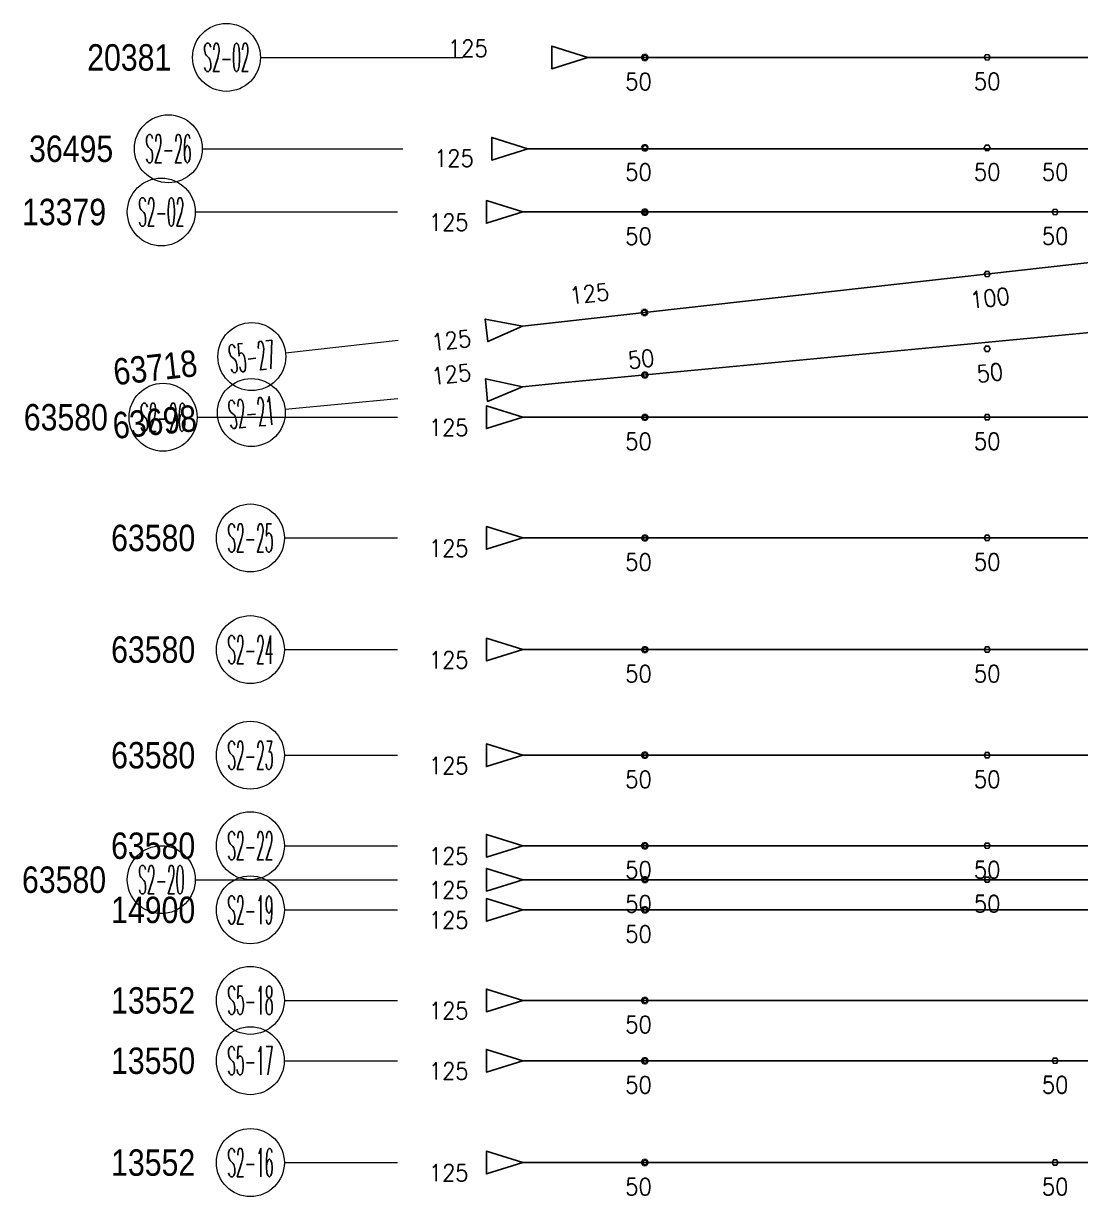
# Model space of a CAD drawing. Header units: millimetres. Extents: x 131700 to 589785, y -24154 to 46087.
# Drawn here: x 374764 to 388773, y 25449 to 40999 of the extents above; entities that cross this region are included whole.
import ezdxf
from ezdxf.enums import TextEntityAlignment as Align

# ---------------------------------------------------------------- set-up
doc = ezdxf.new("R2010")
doc.units = ezdxf.units.MM
doc.layers.get('0').update_dxf_attribs({"lineweight": 20})
doc.layers.add('ARES_TAG', color=3, linetype='Continuous')
doc.layers.add('NDC_S_TENDON', color=10, linetype='Continuous')
doc.layers.add('Current_plane_Column', color=7, linetype='Continuous', true_color=0x4b00ff)
doc.layers.add('NDC_LCAP', color=87, linetype='Continuous', plot=False)
for name, color, linetype, lineweight in [('NDC_S-TENDON', 6, 'Continuous', 35), ('NDC_S_ANNO', 7, 'Continuous', 20), ('NDC_S_DIM', 1, 'Continuous', 15), ('NDC_S_SYMBOL', 1, 'Continuous', 15)]:
    doc.layers.add(name, color=color, linetype=linetype, lineweight=lineweight)
doc.styles.add('ARES_BIGTEXT', font='VHARIALN.TTF')
doc.styles.add('ARES_ROMANS_0.36', font='romans.shx', dxfattribs={"width": 0.36, "bigfont": 'vns.shx'})
doc.styles.add('MtXpl_standard_shx', font='standard.shx')
doc.styles.get("Standard").update_dxf_attribs({"font": 'arial.ttf'})

# ---------------------------------------------------------------- blocks, each defined once
blk = doc.blocks.new('*U587')
at = {"layer": 'NDC_S_SYMBOL', "color": 3}
blk.add_line((-8588, 0), (-7088, 0), dxfattribs=at)
blk.add_circle((-9038, 0), 450, dxfattribs=at)
at = {"layer": 'NDC_S_TENDON'}
for p, q in [((-4909, 0), (-500, 0)), ((-500, 0), (5123, 0)), ((5123, 0), (7992, 0)), ((7992, 0), (8992, 0)), ((8842, -150), (8842, 150))]:
    blk.add_line(p, q, dxfattribs=at)
blk.add_lwpolyline([(-5429, 0), (-5909, 150), (-5909, -150), (-5429, 0), (-4909, 0)], dxfattribs=at)
at = {"layer": 'ARES_TAG', "style": 'ARES_ROMANS_0.36', "width": 0.36}
blk.add_attdef('S3', text='', height=375, dxfattribs=at).set_placement((-9038, 0), align=Align.MIDDLE_CENTER)
at = {"layer": 'NDC_LCAP', "style": 'ARES_BIGTEXT'}
blk.add_attdef('L', text='', height=350, dxfattribs=at).set_placement((-9769, 0), align=Align.MIDDLE_RIGHT)
blk = doc.blocks.new('*U588')
at = {"layer": 'NDC_S_SYMBOL', "color": 3}
blk.add_line((-8588, 0), (-7088, 0), dxfattribs=at)
blk.add_circle((-9038, 0), 450, dxfattribs=at)
at = {"layer": 'NDC_S_TENDON'}
for p, q in [((-4909, 0), (-500, 0)), ((-500, 0), (5123, 0)), ((5123, 0), (6644, 0)), ((6644, 0), (7644, 0)), ((7494, -150), (7494, 150))]:
    blk.add_line(p, q, dxfattribs=at)
blk.add_lwpolyline([(-5429, 0), (-5909, 150), (-5909, -150), (-5429, 0), (-4909, 0)], dxfattribs=at)
at = {"layer": 'ARES_TAG', "style": 'ARES_ROMANS_0.36', "width": 0.36}
blk.add_attdef('S3', text='', height=375, dxfattribs=at).set_placement((-9038, 0), align=Align.MIDDLE_CENTER)
at = {"layer": 'NDC_LCAP', "style": 'ARES_BIGTEXT'}
blk.add_attdef('L', text='', height=350, dxfattribs=at).set_placement((-9769, 0), align=Align.MIDDLE_RIGHT)
blk = doc.blocks.new('*U589')
at = {"layer": 'NDC_S_SYMBOL', "color": 3}
blk.add_line((-8588, 0), (-7088, 0), dxfattribs=at)
blk.add_circle((-9038, 0), 450, dxfattribs=at)
at = {"layer": 'NDC_S_TENDON'}
for p, q in [((-4908, 0), (-500, 0)), ((-500, 0), (5123, 0)), ((5123, 0), (6642, 0)), ((6642, 0), (7642, 0)), ((7492, -150), (7492, 150))]:
    blk.add_line(p, q, dxfattribs=at)
blk.add_lwpolyline([(-5428, 0), (-5908, 150), (-5908, -150), (-5428, 0), (-4908, 0)], dxfattribs=at)
at = {"layer": 'ARES_TAG', "style": 'ARES_ROMANS_0.36', "width": 0.36}
blk.add_attdef('S3', text='', height=375, dxfattribs=at).set_placement((-9038, 0), align=Align.MIDDLE_CENTER)
at = {"layer": 'NDC_LCAP', "style": 'ARES_BIGTEXT'}
blk.add_attdef('L', text='', height=350, dxfattribs=at).set_placement((-9769, 0), align=Align.MIDDLE_RIGHT)
blk = doc.blocks.new('*U590')
at = {"layer": 'NDC_S_SYMBOL', "color": 3}
blk.add_line((-8590, 0), (-7090, 0), dxfattribs=at)
blk.add_circle((-9040, 0), 450, dxfattribs=at)
at = {"layer": 'NDC_S_TENDON'}
for p, q in [((-4911, 0), (-500, 0)), ((-500, 0), (5123, 0)), ((5123, 0), (6642, 0)), ((6642, 0), (7642, 0)), ((7492, -150), (7492, 150))]:
    blk.add_line(p, q, dxfattribs=at)
blk.add_lwpolyline([(-5431, 0), (-5911, 150), (-5911, -150), (-5431, 0), (-4911, 0)], dxfattribs=at)
at = {"layer": 'ARES_TAG', "style": 'ARES_ROMANS_0.36', "width": 0.36}
blk.add_attdef('S3', text='', height=375, dxfattribs=at).set_placement((-9040, 0), align=Align.MIDDLE_CENTER)
at = {"layer": 'NDC_LCAP', "style": 'ARES_BIGTEXT'}
blk.add_attdef('L', text='', height=350, dxfattribs=at).set_placement((-9771, 0), align=Align.MIDDLE_RIGHT)
blk = doc.blocks.new('*U579')
at = {"layer": 'NDC_S_SYMBOL', "color": 3}
blk.add_line((-30863, -1619), (-29372, -1451), dxfattribs=at)
blk.add_circle((-31310, -1669), 450, dxfattribs=at)
at = {"layer": 'NDC_S_TENDON'}
blk.add_line((-27206, -1208), (-16450, 0), dxfattribs=at)
blk.add_lwpolyline([(-27723, -1266), (-28216, -1171), (-28183, -1469), (-27723, -1266), (-27206, -1208)], dxfattribs=at)
at = {"layer": 'ARES_TAG', "style": 'ARES_ROMANS_0.36', "width": 0.36}
blk.add_attdef('S3', text='', height=375, rotation=6.4084, dxfattribs=at).set_placement((-31310, -1669), align=Align.MIDDLE_CENTER)
at = {"layer": 'NDC_LCAP', "style": 'ARES_BIGTEXT'}
blk.add_attdef('L', text='', height=350, rotation=6.4084, dxfattribs=at).set_placement((-32036, -1751), align=Align.MIDDLE_RIGHT)
blk = doc.blocks.new('*U580')
at = {"layer": 'NDC_S_SYMBOL', "color": 3}
blk.add_line((-30868, -1377), (-29374, -1235), dxfattribs=at)
blk.add_circle((-31316, -1420), 450, dxfattribs=at)
at = {"layer": 'NDC_S_TENDON'}
blk.add_line((-27204, -1027), (-16450, 0), dxfattribs=at)
blk.add_lwpolyline([(-27722, -1077), (-28214, -973), (-28186, -1272), (-27722, -1077), (-27204, -1027)], dxfattribs=at)
at = {"layer": 'ARES_TAG', "style": 'ARES_ROMANS_0.36', "width": 0.36}
blk.add_attdef('S3', text='', height=375, rotation=5.4568, dxfattribs=at).set_placement((-31316, -1420), align=Align.MIDDLE_CENTER)
at = {"layer": 'NDC_LCAP', "style": 'ARES_BIGTEXT'}
blk.add_attdef('L', text='', height=350, rotation=5.4568, dxfattribs=at).set_placement((-32043, -1490), align=Align.MIDDLE_RIGHT)
blk = doc.blocks.new('*U577')
at = {"layer": 'NDC_S_SYMBOL', "color": 3}
blk.add_line((-9143, 0), (-6462, 0), dxfattribs=at)
blk.add_circle((-9593, 0), 450, dxfattribs=at)
at = {"layer": 'NDC_S_TENDON'}
for p, q in [((-4282, 0), (-500, 0)), ((-500, 0), (5123, 0)), ((5123, 0), (14100, 0)), ((14100, 0), (15100, 0)), ((14950, -150), (14950, 150))]:
    blk.add_line(p, q, dxfattribs=at)
blk.add_lwpolyline([(-4802, 0), (-5282, 150), (-5282, -150), (-4802, 0), (-4282, 0)], dxfattribs=at)
at = {"layer": 'ARES_TAG', "style": 'ARES_ROMANS_0.36', "width": 0.36}
blk.add_attdef('S3', text='', height=375, dxfattribs=at).set_placement((-9593, 0), align=Align.MIDDLE_CENTER)
at = {"layer": 'NDC_LCAP', "style": 'ARES_BIGTEXT'}
blk.add_attdef('L', text='', height=350, dxfattribs=at).set_placement((-10324, 0), align=Align.MIDDLE_RIGHT)
blk = doc.blocks.new('*U576')
at = {"layer": 'NDC_S_SYMBOL', "color": 3}
blk.add_line((-9675, 0), (-7019, 0), dxfattribs=at)
blk.add_circle((-10125, 0), 450, dxfattribs=at)
at = {"layer": 'NDC_S_TENDON'}
for p, q in [((-4839, 0), (-500, 0)), ((-500, 0), (5123, 0))]:
    blk.add_line(p, q, dxfattribs=at)
blk.add_lwpolyline([(-5359, 0), (-5839, 150), (-5839, -150), (-5359, 0), (-4839, 0)], dxfattribs=at)
at = {"layer": 'ARES_TAG', "style": 'ARES_ROMANS_0.36', "width": 0.36}
blk.add_attdef('S3', text='', height=375, dxfattribs=at).set_placement((-10125, 0), align=Align.MIDDLE_CENTER)
at = {"layer": 'NDC_LCAP', "style": 'ARES_BIGTEXT'}
blk.add_attdef('L', text='', height=350, dxfattribs=at).set_placement((-10856, 0), align=Align.MIDDLE_RIGHT)
blk = doc.blocks.new('*U578')
at = {"layer": 'NDC_S_SYMBOL', "color": 3}
blk.add_line((-9769, 0), (-7088, 0), dxfattribs=at)
blk.add_circle((-10219, 0), 450, dxfattribs=at)
at = {"layer": 'NDC_S_TENDON'}
for p, q in [((-4909, 0), (-500, 0)), ((-500, 0), (5123, 0)), ((5123, 0), (6471, 0)), ((6471, 0), (7471, 0)), ((7321, -150), (7321, 150))]:
    blk.add_line(p, q, dxfattribs=at)
blk.add_lwpolyline([(-5429, 0), (-5909, 150), (-5909, -150), (-5429, 0), (-4909, 0)], dxfattribs=at)
at = {"layer": 'ARES_TAG', "style": 'ARES_ROMANS_0.36', "width": 0.36}
blk.add_attdef('S3', text='', height=375, dxfattribs=at).set_placement((-10219, 0), align=Align.MIDDLE_CENTER)
at = {"layer": 'NDC_LCAP', "style": 'ARES_BIGTEXT'}
blk.add_attdef('L', text='', height=350, dxfattribs=at).set_placement((-10950, 0), align=Align.MIDDLE_RIGHT)
blk = doc.blocks.new('*U581')
at = {"layer": 'NDC_S_SYMBOL', "color": 3}
blk.add_line((-9745, 0), (-7088, 0), dxfattribs=at)
blk.add_circle((-10195, 0), 450, dxfattribs=at)
at = {"layer": 'NDC_S_TENDON'}
for p, q in [((-4909, 0), (-500, 0)), ((-500, 0), (5123, 0))]:
    blk.add_line(p, q, dxfattribs=at)
blk.add_lwpolyline([(-5429, 0), (-5909, 150), (-5909, -150), (-5429, 0), (-4909, 0)], dxfattribs=at)
at = {"layer": 'ARES_TAG', "style": 'ARES_ROMANS_0.36', "width": 0.36}
blk.add_attdef('S3', text='', height=375, dxfattribs=at).set_placement((-10195, 0), align=Align.MIDDLE_CENTER)
at = {"layer": 'NDC_LCAP', "style": 'ARES_BIGTEXT'}
blk.add_attdef('L', text='', height=350, dxfattribs=at).set_placement((-10926, 0), align=Align.MIDDLE_RIGHT)
blk = doc.blocks.new('*U582')
at = {"layer": 'NDC_S_SYMBOL', "color": 3}
blk.add_line((-8588, 0), (-7088, 0), dxfattribs=at)
blk.add_circle((-9038, 0), 450, dxfattribs=at)
at = {"layer": 'NDC_S_TENDON'}
for p, q in [((-4909, 0), (-500, 0)), ((-500, 0), (5123, 0))]:
    blk.add_line(p, q, dxfattribs=at)
blk.add_lwpolyline([(-5429, 0), (-5909, 150), (-5909, -150), (-5429, 0), (-4909, 0)], dxfattribs=at)
at = {"layer": 'ARES_TAG', "style": 'ARES_ROMANS_0.36', "width": 0.36}
blk.add_attdef('S3', text='', height=375, dxfattribs=at).set_placement((-9038, 0), align=Align.MIDDLE_CENTER)
at = {"layer": 'NDC_LCAP', "style": 'ARES_BIGTEXT'}
blk.add_attdef('L', text='', height=350, dxfattribs=at).set_placement((-9769, 0), align=Align.MIDDLE_RIGHT)
blk = doc.blocks.new('*U583')
at = {"layer": 'NDC_S_SYMBOL', "color": 3}
blk.add_line((-8588, 0), (-7088, 0), dxfattribs=at)
blk.add_circle((-9038, 0), 450, dxfattribs=at)
at = {"layer": 'NDC_S_TENDON'}
for p, q in [((-4909, 0), (-500, 0)), ((-500, 0), (5123, 0))]:
    blk.add_line(p, q, dxfattribs=at)
blk.add_lwpolyline([(-5429, 0), (-5909, 150), (-5909, -150), (-5429, 0), (-4909, 0)], dxfattribs=at)
at = {"layer": 'ARES_TAG', "style": 'ARES_ROMANS_0.36', "width": 0.36}
blk.add_attdef('S3', text='', height=375, dxfattribs=at).set_placement((-9038, 0), align=Align.MIDDLE_CENTER)
at = {"layer": 'NDC_LCAP', "style": 'ARES_BIGTEXT'}
blk.add_attdef('L', text='', height=350, dxfattribs=at).set_placement((-9769, 0), align=Align.MIDDLE_RIGHT)
blk = doc.blocks.new('*U586')
at = {"layer": 'NDC_S_SYMBOL', "color": 3}
blk.add_line((-9769, 0), (-7088, 0), dxfattribs=at)
blk.add_circle((-10219, 0), 450, dxfattribs=at)
at = {"layer": 'NDC_S_TENDON'}
for p, q in [((-4909, 0), (-500, 0)), ((-500, 0), (5123, 0))]:
    blk.add_line(p, q, dxfattribs=at)
blk.add_lwpolyline([(-5429, 0), (-5909, 150), (-5909, -150), (-5429, 0), (-4909, 0)], dxfattribs=at)
at = {"layer": 'ARES_TAG', "style": 'ARES_ROMANS_0.36', "width": 0.36}
blk.add_attdef('S3', text='', height=375, dxfattribs=at).set_placement((-10219, 0), align=Align.MIDDLE_CENTER)
at = {"layer": 'NDC_LCAP', "style": 'ARES_BIGTEXT'}
blk.add_attdef('L', text='', height=350, dxfattribs=at).set_placement((-10950, 0), align=Align.MIDDLE_RIGHT)
blk = doc.blocks.new('TDX')
at = {"layer": 'NDC_S-TENDON', "linetype": 'Continuous'}
for p, q in [((380, 31084, -1091), (360, 31049, -1091)), ((380, 31084, -1091), (360, 31049, -1091)), ((360, 31049, -1091), (380, 31014, -1091)), ((360, 31049, -1091), (380, 31014, -1091)), ((420, 31084, -1091), (380, 31084, -1091)), ((420, 31084, -1091), (380, 31084, -1091)), ((380, 31014, -1091), (420, 31014, -1091)), ((380, 31014, -1091), (420, 31014, -1091)), ((440, 31049, -1091), (420, 31084, -1091)), ((440, 31049, -1091), (420, 31084, -1091)), ((420, 31014, -1091), (440, 31049, -1091)), ((420, 31014, -1091), (440, 31049, -1091)), ((380, 29884, -1000), (360, 29849, -1000)), ((380, 29884, -1000), (360, 29849, -1000)), ((420, 29884, -1000), (380, 29884, -1000)), ((420, 29884, -1000), (380, 29884, -1000)), ((440, 29849, -1000), (420, 29884, -1000)), ((440, 29849, -1000), (420, 29884, -1000)), ((360, 29849, -1000), (380, 29814, -1000)), ((360, 29849, -1000), (380, 29814, -1000)), ((380, 29814, -1000), (420, 29814, -1000)), ((380, 29814, -1000), (420, 29814, -1000)), ((420, 29814, -1000), (440, 29849, -1000)), ((420, 29814, -1000), (440, 29849, -1000)), ((380, 29034, -274), (360, 28999, -274)), ((380, 29034, -274), (360, 28999, -274)), ((360, 28999, -274), (380, 28964, -274)), ((360, 28999, -274), (380, 28964, -274)), ((420, 29034, -274), (380, 29034, -274)), ((420, 29034, -274), (380, 29034, -274)), ((380, 28964, -274), (420, 28964, -274)), ((380, 28964, -274), (420, 28964, -274)), ((440, 28999, -274), (420, 29034, -274)), ((440, 28999, -274), (420, 29034, -274)), ((420, 28964, -274), (440, 28999, -274)), ((420, 28964, -274), (440, 28999, -274)), ((373, 27702, 4422), (353, 27667, 4422)), ((373, 27702, 4422), (353, 27667, 4422)), ((413, 27702, 4422), (373, 27702, 4422)), ((413, 27702, 4422), (373, 27702, 4422)), ((433, 27667, 4422), (413, 27702, 4422)), ((433, 27667, 4422), (413, 27702, 4422)), ((353, 27667, 4422), (373, 27632, 4422)), ((353, 27667, 4422), (373, 27632, 4422)), ((373, 27632, 4422), (413, 27632, 4422)), ((373, 27632, 4422), (413, 27632, 4422)), ((413, 27632, 4422), (433, 27667, 4422)), ((413, 27632, 4422), (433, 27667, 4422)), ((380, 26874, 5436), (360, 26839, 5436)), ((380, 26874, 5436), (360, 26839, 5436)), ((360, 26839, 5436), (380, 26805, 5436)), ((360, 26839, 5436), (380, 26805, 5436)), ((420, 26874, 5436), (380, 26874, 5436)), ((420, 26874, 5436), (380, 26874, 5436)), ((380, 26805, 5436), (420, 26805, 5436)), ((380, 26805, 5436), (420, 26805, 5436)), ((440, 26839, 5436), (420, 26874, 5436)), ((440, 26839, 5436), (420, 26874, 5436)), ((420, 26805, 5436), (440, 26839, 5436)), ((420, 26805, 5436), (440, 26839, 5436)), ((380, 26313, 2489), (360, 26279, 2489)), ((380, 26313, 2489), (360, 26279, 2489)), ((420, 26313, 2489), (380, 26313, 2489)), ((420, 26313, 2489), (380, 26313, 2489)), ((440, 26279, 2489), (420, 26313, 2489)), ((440, 26279, 2489), (420, 26313, 2489)), ((360, 26279, 2489), (380, 26244, 2489)), ((360, 26279, 2489), (380, 26244, 2489)), ((380, 26244, 2489), (420, 26244, 2489)), ((380, 26244, 2489), (420, 26244, 2489)), ((420, 26244, 2489), (440, 26279, 2489)), ((420, 26244, 2489), (440, 26279, 2489)), ((380, 24713, 2489), (360, 24679, 2489)), ((380, 24713, 2489), (360, 24679, 2489)), ((360, 24679, 2489), (380, 24644, 2489)), ((360, 24679, 2489), (380, 24644, 2489)), ((420, 24713, 2489), (380, 24713, 2489)), ((420, 24713, 2489), (380, 24713, 2489)), ((380, 24644, 2489), (420, 24644, 2489)), ((380, 24644, 2489), (420, 24644, 2489)), ((440, 24679, 2489), (420, 24713, 2489)), ((440, 24679, 2489), (420, 24713, 2489)), ((420, 24644, 2489), (440, 24679, 2489)), ((420, 24644, 2489), (440, 24679, 2489)), ((380, 23233, 2489), (360, 23199, 2489)), ((380, 23233, 2489), (360, 23199, 2489)), ((360, 23199, 2489), (380, 23164, 2489)), ((360, 23199, 2489), (380, 23164, 2489)), ((420, 23233, 2489), (380, 23233, 2489)), ((420, 23233, 2489), (380, 23233, 2489)), ((440, 23199, 2489), (420, 23233, 2489)), ((440, 23199, 2489), (420, 23233, 2489)), ((420, 23164, 2489), (440, 23199, 2489)), ((420, 23164, 2489), (440, 23199, 2489)), ((380, 23164, 2489), (420, 23164, 2489)), ((380, 23164, 2489), (420, 23164, 2489)), ((380, 21833, 2489), (360, 21799, 2489)), ((380, 21833, 2489), (360, 21799, 2489)), ((360, 21799, 2489), (380, 21764, 2489)), ((360, 21799, 2489), (380, 21764, 2489)), ((420, 21833, 2489), (380, 21833, 2489)), ((420, 21833, 2489), (380, 21833, 2489)), ((440, 21799, 2489), (420, 21833, 2489)), ((440, 21799, 2489), (420, 21833, 2489)), ((420, 21764, 2489), (440, 21799, 2489)), ((420, 21764, 2489), (440, 21799, 2489)), ((380, 21764, 2489), (420, 21764, 2489)), ((380, 21764, 2489), (420, 21764, 2489)), ((380, 20633, 2489), (360, 20599, 2489)), ((380, 20633, 2489), (360, 20599, 2489)), ((360, 20599, 2489), (380, 20564, 2489)), ((360, 20599, 2489), (380, 20564, 2489)), ((420, 20633, 2489), (380, 20633, 2489)), ((420, 20633, 2489), (380, 20633, 2489)), ((380, 20564, 2489), (420, 20564, 2489)), ((380, 20564, 2489), (420, 20564, 2489)), ((440, 20599, 2489), (420, 20633, 2489)), ((440, 20599, 2489), (420, 20633, 2489)), ((420, 20564, 2489), (440, 20599, 2489)), ((420, 20564, 2489), (440, 20599, 2489)), ((380, 20183, 2489), (360, 20149, 2489)), ((380, 20183, 2489), (360, 20149, 2489)), ((360, 20149, 2489), (380, 20114, 2489)), ((360, 20149, 2489), (380, 20114, 2489)), ((420, 20183, 2489), (380, 20183, 2489)), ((420, 20183, 2489), (380, 20183, 2489)), ((380, 20114, 2489), (420, 20114, 2489)), ((380, 20114, 2489), (420, 20114, 2489)), ((440, 20149, 2489), (420, 20183, 2489)), ((440, 20149, 2489), (420, 20183, 2489)), ((420, 20114, 2489), (440, 20149, 2489)), ((420, 20114, 2489), (440, 20149, 2489)), ((380, 19783, 2489), (360, 19749, 2489)), ((380, 19783, 2489), (360, 19749, 2489)), ((360, 19749, 2489), (380, 19714, 2489)), ((360, 19749, 2489), (380, 19714, 2489)), ((420, 19783, 2489), (380, 19783, 2489)), ((420, 19783, 2489), (380, 19783, 2489)), ((440, 19749, 2489), (420, 19783, 2489)), ((440, 19749, 2489), (420, 19783, 2489)), ((420, 19714, 2489), (440, 19749, 2489)), ((420, 19714, 2489), (440, 19749, 2489)), ((380, 19714, 2489), (420, 19714, 2489)), ((380, 19714, 2489), (420, 19714, 2489)), ((380, 18584, 2489), (360, 18549, 2489)), ((380, 18584, 2489), (360, 18549, 2489)), ((360, 18549, 2489), (380, 18514, 2489)), ((360, 18549, 2489), (380, 18514, 2489)), ((420, 18584, 2489), (380, 18584, 2489)), ((420, 18584, 2489), (380, 18584, 2489)), ((380, 18514, 2489), (420, 18514, 2489)), ((380, 18514, 2489), (420, 18514, 2489)), ((440, 18549, 2489), (420, 18584, 2489)), ((440, 18549, 2489), (420, 18584, 2489)), ((420, 18514, 2489), (440, 18549, 2489)), ((420, 18514, 2489), (440, 18549, 2489)), ((380, 17784, 2489), (360, 17749, 2489)), ((380, 17784, 2489), (360, 17749, 2489)), ((360, 17749, 2489), (380, 17714, 2489)), ((360, 17749, 2489), (380, 17714, 2489)), ((420, 17784, 2489), (380, 17784, 2489)), ((420, 17784, 2489), (380, 17784, 2489)), ((440, 17749, 2489), (420, 17784, 2489)), ((440, 17749, 2489), (420, 17784, 2489)), ((420, 17714, 2489), (440, 17749, 2489)), ((420, 17714, 2489), (440, 17749, 2489)), ((380, 17714, 2489), (420, 17714, 2489)), ((380, 17714, 2489), (420, 17714, 2489)), ((380, 16434, 2489), (360, 16399, 2489)), ((380, 16434, 2489), (360, 16399, 2489)), ((360, 16399, 2489), (380, 16364, 2489)), ((360, 16399, 2489), (380, 16364, 2489)), ((420, 16434, 2489), (380, 16434, 2489)), ((420, 16434, 2489), (380, 16434, 2489)), ((380, 16364, 2489), (420, 16364, 2489)), ((380, 16364, 2489), (420, 16364, 2489)), ((440, 16399, 2489), (420, 16434, 2489)), ((440, 16399, 2489), (420, 16434, 2489)), ((420, 16364, 2489), (440, 16399, 2489)), ((420, 16364, 2489), (440, 16399, 2489))]:
    blk.add_line(p, q, dxfattribs=at)
for points, elevation in [([(4975, 31050, 20, 20, 0), (4955, 31085, 20, 20, 0), (4915, 31085, 20, 20, 0), (4895, 31050, 20, 20, 0), (4915, 31015, 20, 20, 0), (4955, 31015, 20, 20, 0)], 2511), ([(4975, 31050, 20, 20, 0), (4955, 31085, 20, 20, 0), (4915, 31085, 20, 20, 0), (4895, 31050, 20, 20, 0), (4915, 31015, 20, 20, 0), (4955, 31015, 20, 20, 0)], 2511), ([(4975, 29850, 20, 20, 0), (4955, 29885, 20, 20, 0), (4915, 29885, 20, 20, 0), (4895, 29850, 20, 20, 0), (4915, 29815, 20, 20, 0), (4955, 29815, 20, 20, 0)], 22), ([(4975, 29850, 20, 20, 0), (4955, 29885, 20, 20, 0), (4915, 29885, 20, 20, 0), (4895, 29850, 20, 20, 0), (4915, 29815, 20, 20, 0), (4955, 29815, 20, 20, 0)], 22), ([(4975, 29850, 20, 20, 0), (4955, 29885, 20, 20, 0), (4915, 29885, 20, 20, 0), (4895, 29850, 20, 20, 0), (4915, 29815, 20, 20, 0), (4955, 29815, 20, 20, 0)], 2511), ([(4975, 29850, 20, 20, 0), (4955, 29885, 20, 20, 0), (4915, 29885, 20, 20, 0), (4895, 29850, 20, 20, 0), (4915, 29815, 20, 20, 0), (4955, 29815, 20, 20, 0)], 2511), ([(5875, 29000, 20, 20, 0), (5855, 29035, 20, 20, 0), (5815, 29035, 20, 20, 0), (5795, 29000, 20, 20, 0), (5815, 28965, 20, 20, 0), (5855, 28965, 20, 20, 0)], -51), ([(5875, 29000, 20, 20, 0), (5855, 29035, 20, 20, 0), (5815, 29035, 20, 20, 0), (5795, 29000, 20, 20, 0), (5815, 28965, 20, 20, 0), (5855, 28965, 20, 20, 0)], -51), ([(5875, 29000, 20, 20, 0), (5855, 29035, 20, 20, 0), (5815, 29035, 20, 20, 0), (5795, 29000, 20, 20, 0), (5815, 28965, 20, 20, 0), (5855, 28965, 20, 20, 0)], 2438), ([(5875, 29000, 20, 20, 0), (5855, 29035, 20, 20, 0), (5815, 29035, 20, 20, 0), (5795, 29000, 20, 20, 0), (5815, 28965, 20, 20, 0), (5855, 28965, 20, 20, 0)], 2438), ([(4975, 28177, 20, 20, 0), (4955, 28212, 20, 20, 0), (4915, 28212, 20, 20, 0), (4895, 28177, 20, 20, 0), (4915, 28143, 20, 20, 0), (4955, 28143, 20, 20, 0)], 2500), ([(4975, 28177, 20, 20, 0), (4955, 28212, 20, 20, 0), (4915, 28212, 20, 20, 0), (4895, 28177, 20, 20, 0), (4915, 28143, 20, 20, 0), (4955, 28143, 20, 20, 0)], 2500), ([(4975, 28177, 20, 20, 0), (4955, 28212, 20, 20, 0), (4915, 28212, 20, 20, 0), (4895, 28177, 20, 20, 0), (4915, 28143, 20, 20, 0), (4955, 28143, 20, 20, 0)], 4989), ([(4975, 28177, 20, 20, 0), (4955, 28212, 20, 20, 0), (4915, 28212, 20, 20, 0), (4895, 28177, 20, 20, 0), (4915, 28143, 20, 20, 0), (4955, 28143, 20, 20, 0)], 4989), ([(4975, 28176, 20, 20, 0), (4955, 28211, 20, 20, 0), (4915, 28211, 20, 20, 0), (4895, 28176, 20, 20, 0), (4915, 28142, 20, 20, 0), (4955, 28142, 20, 20, 0)], 4414), ([(4975, 28176, 20, 20, 0), (4955, 28211, 20, 20, 0), (4915, 28211, 20, 20, 0), (4895, 28176, 20, 20, 0), (4915, 28142, 20, 20, 0), (4955, 28142, 20, 20, 0)], 4414), ([(4975, 27187, 20, 20, 0), (4955, 27222, 20, 20, 0), (4915, 27222, 20, 20, 0), (4895, 27187, 20, 20, 0), (4915, 27152, 20, 20, 0), (4955, 27152, 20, 20, 0)], 2800), ([(4975, 27187, 20, 20, 0), (4955, 27222, 20, 20, 0), (4915, 27222, 20, 20, 0), (4895, 27187, 20, 20, 0), (4915, 27152, 20, 20, 0), (4955, 27152, 20, 20, 0)], 2800), ([(4975, 27186, 20, 20, 0), (4955, 27221, 20, 20, 0), (4915, 27221, 20, 20, 0), (4895, 27186, 20, 20, 0), (4915, 27151, 20, 20, 0), (4955, 27151, 20, 20, 0)], 4714), ([(4975, 27186, 20, 20, 0), (4955, 27221, 20, 20, 0), (4915, 27221, 20, 20, 0), (4895, 27186, 20, 20, 0), (4915, 27151, 20, 20, 0), (4955, 27151, 20, 20, 0)], 4714), ([(4975, 26280, 20, 20, 0), (4955, 26315, 20, 20, 0), (4915, 26315, 20, 20, 0), (4895, 26280, 20, 20, 0), (4915, 26245, 20, 20, 0), (4955, 26245, 20, 20, 0)], 2800), ([(4975, 26280, 20, 20, 0), (4955, 26315, 20, 20, 0), (4915, 26315, 20, 20, 0), (4895, 26280, 20, 20, 0), (4915, 26245, 20, 20, 0), (4955, 26245, 20, 20, 0)], 2800), ([(4975, 26280, 20, 20, 0), (4955, 26315, 20, 20, 0), (4915, 26315, 20, 20, 0), (4895, 26280, 20, 20, 0), (4915, 26245, 20, 20, 0), (4955, 26245, 20, 20, 0)], 5289), ([(4975, 26280, 20, 20, 0), (4955, 26315, 20, 20, 0), (4915, 26315, 20, 20, 0), (4895, 26280, 20, 20, 0), (4915, 26245, 20, 20, 0), (4955, 26245, 20, 20, 0)], 5289), ([(4975, 26279, 20, 20, 0), (4955, 26313, 20, 20, 0), (4915, 26313, 20, 20, 0), (4895, 26279, 20, 20, 0), (4915, 26244, 20, 20, 0), (4955, 26244, 20, 20, 0)], 4714), ([(4975, 26279, 20, 20, 0), (4955, 26313, 20, 20, 0), (4915, 26313, 20, 20, 0), (4895, 26279, 20, 20, 0), (4915, 26244, 20, 20, 0), (4955, 26244, 20, 20, 0)], 4714), ([(4975, 24680, 20, 20, 0), (4955, 24715, 20, 20, 0), (4915, 24715, 20, 20, 0), (4895, 24680, 20, 20, 0), (4915, 24645, 20, 20, 0), (4955, 24645, 20, 20, 0)], 2800), ([(4975, 24680, 20, 20, 0), (4955, 24715, 20, 20, 0), (4915, 24715, 20, 20, 0), (4895, 24680, 20, 20, 0), (4915, 24645, 20, 20, 0), (4955, 24645, 20, 20, 0)], 2800), ([(4975, 24680, 20, 20, 0), (4955, 24715, 20, 20, 0), (4915, 24715, 20, 20, 0), (4895, 24680, 20, 20, 0), (4915, 24645, 20, 20, 0), (4955, 24645, 20, 20, 0)], 5289), ([(4975, 24680, 20, 20, 0), (4955, 24715, 20, 20, 0), (4915, 24715, 20, 20, 0), (4895, 24680, 20, 20, 0), (4915, 24645, 20, 20, 0), (4955, 24645, 20, 20, 0)], 5289), ([(4975, 24679, 20, 20, 0), (4955, 24713, 20, 20, 0), (4915, 24713, 20, 20, 0), (4895, 24679, 20, 20, 0), (4915, 24644, 20, 20, 0), (4955, 24644, 20, 20, 0)], 4714), ([(4975, 24679, 20, 20, 0), (4955, 24713, 20, 20, 0), (4915, 24713, 20, 20, 0), (4895, 24679, 20, 20, 0), (4915, 24644, 20, 20, 0), (4955, 24644, 20, 20, 0)], 4714), ([(4975, 23200, 20, 20, 0), (4955, 23235, 20, 20, 0), (4915, 23235, 20, 20, 0), (4895, 23200, 20, 20, 0), (4915, 23165, 20, 20, 0), (4955, 23165, 20, 20, 0)], 2800), ([(4975, 23200, 20, 20, 0), (4955, 23235, 20, 20, 0), (4915, 23235, 20, 20, 0), (4895, 23200, 20, 20, 0), (4915, 23165, 20, 20, 0), (4955, 23165, 20, 20, 0)], 2800), ([(4975, 23200, 20, 20, 0), (4955, 23235, 20, 20, 0), (4915, 23235, 20, 20, 0), (4895, 23200, 20, 20, 0), (4915, 23165, 20, 20, 0), (4955, 23165, 20, 20, 0)], 5289), ([(4975, 23200, 20, 20, 0), (4955, 23235, 20, 20, 0), (4915, 23235, 20, 20, 0), (4895, 23200, 20, 20, 0), (4915, 23165, 20, 20, 0), (4955, 23165, 20, 20, 0)], 5289), ([(4975, 23199, 20, 20, 0), (4955, 23233, 20, 20, 0), (4915, 23233, 20, 20, 0), (4895, 23199, 20, 20, 0), (4915, 23164, 20, 20, 0), (4955, 23164, 20, 20, 0)], 4714), ([(4975, 23199, 20, 20, 0), (4955, 23233, 20, 20, 0), (4915, 23233, 20, 20, 0), (4895, 23199, 20, 20, 0), (4915, 23164, 20, 20, 0), (4955, 23164, 20, 20, 0)], 4714), ([(4975, 21800, 20, 20, 0), (4955, 21835, 20, 20, 0), (4915, 21835, 20, 20, 0), (4895, 21800, 20, 20, 0), (4915, 21765, 20, 20, 0), (4955, 21765, 20, 20, 0)], 2800), ([(4975, 21800, 20, 20, 0), (4955, 21835, 20, 20, 0), (4915, 21835, 20, 20, 0), (4895, 21800, 20, 20, 0), (4915, 21765, 20, 20, 0), (4955, 21765, 20, 20, 0)], 2800), ([(4975, 21800, 20, 20, 0), (4955, 21835, 20, 20, 0), (4915, 21835, 20, 20, 0), (4895, 21800, 20, 20, 0), (4915, 21765, 20, 20, 0), (4955, 21765, 20, 20, 0)], 5289), ([(4975, 21800, 20, 20, 0), (4955, 21835, 20, 20, 0), (4915, 21835, 20, 20, 0), (4895, 21800, 20, 20, 0), (4915, 21765, 20, 20, 0), (4955, 21765, 20, 20, 0)], 5289), ([(4975, 21799, 20, 20, 0), (4955, 21833, 20, 20, 0), (4915, 21833, 20, 20, 0), (4895, 21799, 20, 20, 0), (4915, 21764, 20, 20, 0), (4955, 21764, 20, 20, 0)], 4714), ([(4975, 21799, 20, 20, 0), (4955, 21833, 20, 20, 0), (4915, 21833, 20, 20, 0), (4895, 21799, 20, 20, 0), (4915, 21764, 20, 20, 0), (4955, 21764, 20, 20, 0)], 4714), ([(4975, 20600, 20, 20, 0), (4955, 20635, 20, 20, 0), (4915, 20635, 20, 20, 0), (4895, 20600, 20, 20, 0), (4915, 20565, 20, 20, 0), (4955, 20565, 20, 20, 0)], 2800), ([(4975, 20600, 20, 20, 0), (4955, 20635, 20, 20, 0), (4915, 20635, 20, 20, 0), (4895, 20600, 20, 20, 0), (4915, 20565, 20, 20, 0), (4955, 20565, 20, 20, 0)], 2800), ([(4975, 20600, 20, 20, 0), (4955, 20635, 20, 20, 0), (4915, 20635, 20, 20, 0), (4895, 20600, 20, 20, 0), (4915, 20565, 20, 20, 0), (4955, 20565, 20, 20, 0)], 5289), ([(4975, 20600, 20, 20, 0), (4955, 20635, 20, 20, 0), (4915, 20635, 20, 20, 0), (4895, 20600, 20, 20, 0), (4915, 20565, 20, 20, 0), (4955, 20565, 20, 20, 0)], 5289), ([(4975, 20599, 20, 20, 0), (4955, 20633, 20, 20, 0), (4915, 20633, 20, 20, 0), (4895, 20599, 20, 20, 0), (4915, 20564, 20, 20, 0), (4955, 20564, 20, 20, 0)], 4714), ([(4975, 20599, 20, 20, 0), (4955, 20633, 20, 20, 0), (4915, 20633, 20, 20, 0), (4895, 20599, 20, 20, 0), (4915, 20564, 20, 20, 0), (4955, 20564, 20, 20, 0)], 4714), ([(4975, 20150, 20, 20, 0), (4955, 20185, 20, 20, 0), (4915, 20185, 20, 20, 0), (4895, 20150, 20, 20, 0), (4915, 20115, 20, 20, 0), (4955, 20115, 20, 20, 0)], 2550), ([(4975, 20150, 20, 20, 0), (4955, 20185, 20, 20, 0), (4915, 20185, 20, 20, 0), (4895, 20150, 20, 20, 0), (4915, 20115, 20, 20, 0), (4955, 20115, 20, 20, 0)], 2550), ([(4975, 20150, 20, 20, 0), (4955, 20185, 20, 20, 0), (4915, 20185, 20, 20, 0), (4895, 20150, 20, 20, 0), (4915, 20115, 20, 20, 0), (4955, 20115, 20, 20, 0)], 5039), ([(4975, 20150, 20, 20, 0), (4955, 20185, 20, 20, 0), (4915, 20185, 20, 20, 0), (4895, 20150, 20, 20, 0), (4915, 20115, 20, 20, 0), (4955, 20115, 20, 20, 0)], 5039), ([(4975, 20149, 20, 20, 0), (4955, 20183, 20, 20, 0), (4915, 20183, 20, 20, 0), (4895, 20149, 20, 20, 0), (4915, 20114, 20, 20, 0), (4955, 20114, 20, 20, 0)], 4464), ([(4975, 20149, 20, 20, 0), (4955, 20183, 20, 20, 0), (4915, 20183, 20, 20, 0), (4895, 20149, 20, 20, 0), (4915, 20114, 20, 20, 0), (4955, 20114, 20, 20, 0)], 4464), ([(5875, 17750, 20, 20, 0), (5855, 17785, 20, 20, 0), (5815, 17785, 20, 20, 0), (5795, 17750, 20, 20, 0), (5815, 17715, 20, 20, 0), (5855, 17715, 20, 20, 0)], 2550), ([(5875, 17750, 20, 20, 0), (5855, 17785, 20, 20, 0), (5815, 17785, 20, 20, 0), (5795, 17750, 20, 20, 0), (5815, 17715, 20, 20, 0), (5855, 17715, 20, 20, 0)], 2550), ([(5875, 17750, 20, 20, 0), (5855, 17785, 20, 20, 0), (5815, 17785, 20, 20, 0), (5795, 17750, 20, 20, 0), (5815, 17715, 20, 20, 0), (5855, 17715, 20, 20, 0)], 5039), ([(5875, 17750, 20, 20, 0), (5855, 17785, 20, 20, 0), (5815, 17785, 20, 20, 0), (5795, 17750, 20, 20, 0), (5815, 17715, 20, 20, 0), (5855, 17715, 20, 20, 0)], 5039), ([(5875, 17749, 20, 20, 0), (5855, 17784, 20, 20, 0), (5815, 17784, 20, 20, 0), (5795, 17749, 20, 20, 0), (5815, 17714, 20, 20, 0), (5855, 17714, 20, 20, 0)], 4464), ([(5875, 17749, 20, 20, 0), (5855, 17784, 20, 20, 0), (5815, 17784, 20, 20, 0), (5795, 17749, 20, 20, 0), (5815, 17714, 20, 20, 0), (5855, 17714, 20, 20, 0)], 4464), ([(5875, 16400, 20, 20, 0), (5855, 16435, 20, 20, 0), (5815, 16435, 20, 20, 0), (5795, 16400, 20, 20, 0), (5815, 16365, 20, 20, 0), (5855, 16365, 20, 20, 0)], 2800), ([(5875, 16400, 20, 20, 0), (5855, 16435, 20, 20, 0), (5815, 16435, 20, 20, 0), (5795, 16400, 20, 20, 0), (5815, 16365, 20, 20, 0), (5855, 16365, 20, 20, 0)], 2800), ([(5875, 16400, 20, 20, 0), (5855, 16435, 20, 20, 0), (5815, 16435, 20, 20, 0), (5795, 16400, 20, 20, 0), (5815, 16365, 20, 20, 0), (5855, 16365, 20, 20, 0)], 5289), ([(5875, 16400, 20, 20, 0), (5855, 16435, 20, 20, 0), (5815, 16435, 20, 20, 0), (5795, 16400, 20, 20, 0), (5815, 16365, 20, 20, 0), (5855, 16365, 20, 20, 0)], 5289), ([(5875, 16399, 20, 20, 0), (5855, 16434, 20, 20, 0), (5815, 16434, 20, 20, 0), (5795, 16399, 20, 20, 0), (5815, 16364, 20, 20, 0), (5855, 16364, 20, 20, 0)], 4714), ([(5875, 16399, 20, 20, 0), (5855, 16434, 20, 20, 0), (5815, 16434, 20, 20, 0), (5795, 16399, 20, 20, 0), (5815, 16364, 20, 20, 0), (5855, 16364, 20, 20, 0)], 4714)]:
    blk.add_lwpolyline(points, format="xyseb", close=True, dxfattribs=dict(at, elevation=elevation))
at = {"layer": 'NDC_S_DIM', "ltscale": 100}
blk.add_line((400, 29034, -254), (400, 28964, -254), dxfattribs=at)
for name, p, values in [('*U577', (4447, 31049, 4781), {'L': '20381', 'S3': 'S2-02'}), ('*U576', (4209, 29838, 2489), {'L': '36495', 'S3': 'S2-26'}), ('*U578', (4209, 29000, 2489), {'L': '13379', 'S3': 'S2-02'}), ('*U579', (26500, 28752, 4422), {'L': '63718', 'S3': 'S5-27'}), ('*U580', (26500, 27761, 4614), {'L': '63698', 'S3': 'S2-21'}), ('*U581', (4209, 26279, 4717), {'L': '63580', 'S3': 'S2-26'}), ('*U582', (4209, 24679, 4717), {'L': '63580', 'S3': 'S2-25'}), ('*U583', (4209, 23199, 4717), {'L': '63580', 'S3': 'S2-24'}), ('*U583', (4209, 21799, 4717), {'L': '63580', 'S3': 'S2-23'}), ('*U583', (4209, 20599, 4717), {'L': '63580', 'S3': 'S2-22'}), ('*U586', (4209, 20149, 4584), {'L': '63580', 'S3': 'S2-20'}), ('*U587', (4209, 19749, 1914), {'L': '14900', 'S3': 'S2-19'}), ('*U588', (4209, 18549, 1914), {'L': '13552', 'S3': 'S5-18'}), ('*U589', (4208, 17749, 1907), {'L': '13550', 'S3': 'S5-17'}), ('*U590', (4211, 16399, 2007), {'L': '13552', 'S3': 'S2-16'})]:
    blk.add_blockref(name, p).add_auto_attribs(values)
at = {"layer": 'NDC_S_ANNO', "linetype": 'Continuous', "style": 'MtXpl_standard_shx'}
for p in [(138, 30616, -1091), (138, 29416, -1000), (138, 28566, -274), (138, 25846, 2489), (138, 24246, 2489), (138, 22766, 2489), (138, 21366, 2489), (138, 20166, 2489), (138, 19716, 2489), (138, 19316, 2489), (138, 18116, 2489), (138, 17316, 2489), (138, 15966, 2489)]:
    blk.add_text('50', height=225, dxfattribs=at).set_placement(p)
blk.add_text('50', height=225, rotation=6.3865, dxfattribs=at).set_placement((187, 26919, 5436))
at = {"layer": 'NDC_S_ANNO', "linetype": 'Continuous', "char_height": 225, "attachment_point": 5, "line_spacing_factor": 0.75}
for s, insert in [('\\FSTANDARD.shx;125', (-1947, 31169, -7656)), ('\\FSTANDARD.shx;50', (4935, 30730, 2511)), ('\\FSTANDARD.shx;125', (-2131, 29713, -5600)), ('\\FSTANDARD.shx;50', (4935, 29530, 22)), ('\\FSTANDARD.shx;50', (4935, 29530, 2511)), ('\\FSTANDARD.shx;50', (5835, 29530, -11)), ('\\FSTANDARD.shx;125', (-2201, 28863, -2851)), ('\\FSTANDARD.shx;50', (5835, 28680, -51)), ('\\FSTANDARD.shx;50', (5835, 28680, 2438)), ('\\FSTANDARD.shx;125', (-2201, 26143)), ('\\FSTANDARD.shx;50', (4935, 25960, 2800)), ('\\FSTANDARD.shx;50', (4935, 25960, 5289)), ('\\FSTANDARD.shx;50', (4935, 25959, 4714)), ('\\FSTANDARD.shx;125', (-2201, 24543)), ('\\FSTANDARD.shx;50', (4935, 24360, 2800)), ('\\FSTANDARD.shx;50', (4935, 24360, 5289)), ('\\FSTANDARD.shx;50', (4935, 24359, 4714)), ('\\FSTANDARD.shx;125', (-2201, 23062)), ('\\FSTANDARD.shx;50', (4935, 22880, 2800)), ('\\FSTANDARD.shx;50', (4935, 22880, 5289)), ('\\FSTANDARD.shx;50', (4935, 22879, 4714)), ('\\FSTANDARD.shx;125', (-2201, 21662)), ('\\FSTANDARD.shx;50', (4935, 21480, 2800)), ('\\FSTANDARD.shx;50', (4935, 21480, 5289)), ('\\FSTANDARD.shx;50', (4935, 21479, 4714)), ('\\FSTANDARD.shx;125', (-2201, 20463)), ('\\FSTANDARD.shx;50', (4935, 20280, 2800)), ('\\FSTANDARD.shx;50', (4935, 20280, 5289)), ('\\FSTANDARD.shx;50', (4935, 20279, 4714)), ('\\FSTANDARD.shx;125', (-2201, 20013)), ('\\FSTANDARD.shx;50', (4935, 19830, 2550)), ('\\FSTANDARD.shx;50', (4935, 19830, 5039)), ('\\FSTANDARD.shx;50', (4935, 19829, 4464)), ('\\FSTANDARD.shx;125', (-2201, 19613)), ('\\FSTANDARD.shx;125', (-2201, 18413)), ('\\FSTANDARD.shx;125', (-2201, 17613)), ('\\FSTANDARD.shx;50', (5835, 17430, 2550)), ('\\FSTANDARD.shx;50', (5835, 17430, 5039)), ('\\FSTANDARD.shx;50', (5835, 17429, 4464)), ('\\FSTANDARD.shx;125', (-2201, 16263)), ('\\FSTANDARD.shx;50', (5835, 16080, 2800)), ('\\FSTANDARD.shx;50', (5835, 16080, 5289)), ('\\FSTANDARD.shx;50', (5835, 16079, 4714))]:
    blk.add_mtext(s, dxfattribs=dict(at, insert=insert))
at = {"layer": 'NDC_S_ANNO', "linetype": 'Continuous', "char_height": 225, "attachment_point": 5, "rotation": 6.3865, "line_spacing_factor": 0.75}
for s, insert in [('\\FSTANDARD.shx;125', (-337, 27917, 2489)), ('\\FSTANDARD.shx;100', (4971, 27859, 2500)), ('\\FSTANDARD.shx;100', (4971, 27859, 4989)), ('\\FSTANDARD.shx;100', (4971, 27858, 4414)), ('\\FSTANDARD.shx;125', (-2166, 27299, 3024)), ('\\FSTANDARD.shx;125', (-2166, 26848, 2867)), ('\\FSTANDARD.shx;125', (-2166, 26848, 5357)), ('\\FSTANDARD.shx;50', (4971, 26869, 2800)), ('\\FSTANDARD.shx;50', (4971, 26868, 4714))]:
    blk.add_mtext(s, dxfattribs=dict(at, insert=insert))

msp = doc.modelspace()

# ---------------------------------------------------------------- block references
at = {"layer": 'Current_plane_Column'}
msp.add_blockref('TDX', (382600, 9500), dxfattribs=at)

doc.saveas('drawing.dxf')
